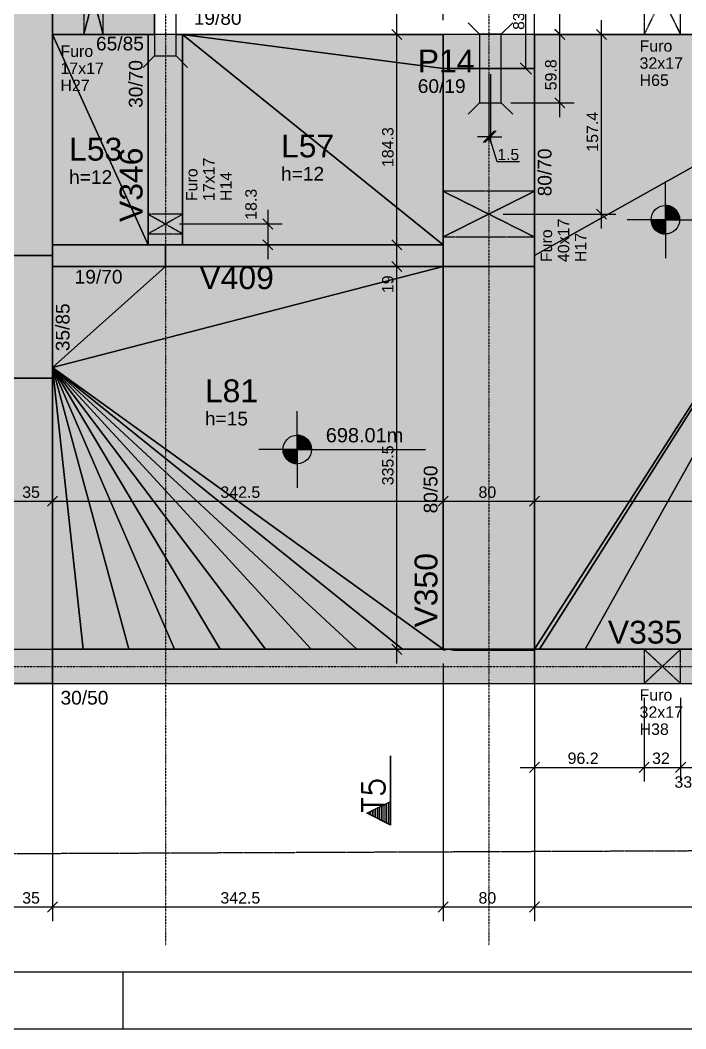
# Model space of a CAD drawing. Extents: x 37185 to 43130, y -8135 to -3930.
# Drawn here: x 38144 to 38728, y -8135 to -7251 of the extents above; entities that cross this region are included whole.
import ezdxf

# ---------------------------------------------------------------- set-up
doc = ezdxf.new("R2010")
doc.units = 0
doc.header["$MEASUREMENT"] = 0
doc.linetypes.add('ESTILO_TQS_0001', pattern=[1, 0.7, -0.3])
doc.linetypes.add('ESTILO_TQS_0004', pattern=[1.12, 0.5, -0.2, 0.01, -0.2, 0.01, -0.2])
doc.layers.get('0').update_dxf_attribs({"linetype": 'CONTINUOUS'})
doc.layers.get('Defpoints').update_dxf_attribs({"linetype": 'CONTINUOUS'})
for name, color, linetype in [('221', 11, 'CONTINUOUS'), ('37', 4, 'CONTINUOUS'), ('38', 190, 'CONTINUOUS'), ('41', 190, 'CONTINUOUS'), ('42', 3, 'CONTINUOUS'), ('43', 3, 'CONTINUOUS'), ('44', 3, 'CONTINUOUS'), ('45', 2, 'CONTINUOUS'), ('46', 2, 'CONTINUOUS'), ('47', 2, 'CONTINUOUS'), ('53', 242, 'CONTINUOUS'), ('54', 242, 'CONTINUOUS'), ('55', 12, 'CONTINUOUS'), ('60', 253, 'CONTINUOUS'), ('62', 153, 'CONTINUOUS'), ('63', 30, 'CONTINUOUS'), ('68', 4, 'CONTINUOUS'), ('70', 160, 'CONTINUOUS'), ('75', 9, 'CONTINUOUS'), ('79', 12, 'CONTINUOUS'), ('82', 252, 'CONTINUOUS'), ('95', 7, 'CONTINUOUS')]:
    doc.layers.add(name, color=color, linetype=linetype)
doc.styles.add('Arial_2mm 1-50', font='arial.ttf', dxfattribs={"height": 9.835329})
doc.styles.get("Standard").update_dxf_attribs({"font": 'ROMANS.SHX'})
doc.styles.add('TQS_ARIAL', font='arial.ttf')
doc.dimstyles.new('Diagonal 2mm 1-50', dxfattribs={"dimscale": 30.48, "dimtxt": 9.8353, "dimasz": 0.328084, "dimexe": 0.164042, "dimexo": 0.164042, "dimgap": 0.04101, "dimtad": 1, "dimdec": 1, "dimdsep": 46, "dimtxsty": 'Arial_2mm 1-50', "dimblk1": 'OBLIQUE', "dimblk2": 'OBLIQUE', "dimsah": 1, "dimcen": 0.09, "dimadec": 8, "dimazin": 0, "dimtfac": 1, "dimtdec": 8, "dimtmove": 1, "dimatfit": 0, "dimfxl": 1, "dimtvp": 1, "dimtfillclr": 256, "dimtolj": 1, "dimtzin": 0, "dimarcsym": 2})

# ---------------------------------------------------------------- blocks, each defined once
blk = doc.blocks.new('_Oblique')
at = {"color": 0, "linetype": 'ByBlock', "lineweight": -2}
blk.add_line((-0.5, -0.5), (0.5, 0.5), dxfattribs=at)
blk = doc.blocks.new('*D174')
at = {"layer": '55', "color": 0, "linetype": 'Continuous', "lineweight": -2}
for p, q in [((38555.01, -7298.74), (38555.01, -7358.47)), ((38556.51, -7298.74), (38556.51, -7358.47)), ((38555.01, -7353.47), (38545.01, -7353.47)), ((38556.51, -7353.47), (38555.01, -7353.47)), ((38562.34, -7375.41), (38555.76, -7353.47)), ((38556.51, -7353.47), (38566.51, -7353.47)), ((38581.9, -7375.41), (38562.34, -7375.41))]:
    blk.add_line(p, q, dxfattribs=at)
at = {"layer": 'Defpoints', "color": 0, "linetype": 'Continuous'}
for p in [(38555.01, -7293.74), (38556.51, -7293.74), (38555.01, -7353.47)]:
    blk.add_point(p, dxfattribs=at)
at = {"layer": '55', "color": 0, "linetype": 'Continuous', "lineweight": -2, "xscale": 10, "yscale": 10, "zscale": 10}
blk.add_blockref('_Oblique', (38555.01, -7353.47), dxfattribs=at)
at = {"layer": '55', "color": 0, "linetype": 'Continuous', "lineweight": -2, "xscale": 10, "yscale": 10, "zscale": 10, "rotation": 180}
blk.add_blockref('_Oblique', (38556.51, -7353.47), dxfattribs=at)
at = {"layer": '55', "color": 0, "linetype": 'Continuous', "insert": (38572.12, -7369.14), "char_height": 9.835, "attachment_point": 5, "style": 'Arial_2mm 1-50'}
blk.add_mtext('\\A1;1.5', dxfattribs=at)
blk = doc.blocks.new('*D175')
at = {"layer": '55', "color": 0, "linetype": 'Continuous', "lineweight": -2}
for p, q in [((38532.72, -7210.74), (38592.59, -7210.74)), ((38587.59, -7293.74), (38587.59, -7210.74)), ((38561.51, -7293.74), (38592.59, -7293.74))]:
    blk.add_line(p, q, dxfattribs=at)
at = {"layer": 'Defpoints', "color": 0, "linetype": 'Continuous'}
for p in [(38527.72, -7210.74), (38587.59, -7210.74), (38556.51, -7293.74)]:
    blk.add_point(p, dxfattribs=at)
at = {"layer": '55', "color": 0, "linetype": 'Continuous', "lineweight": -2, "xscale": 10, "yscale": 10, "zscale": 10}
for p, rotation in [((38587.59, -7210.74), 90), ((38587.59, -7293.74), 270)]:
    blk.add_blockref('_Oblique', p, dxfattribs=dict(at, rotation=rotation))
at = {"layer": '55', "color": 0, "linetype": 'Continuous', "insert": (38581.31, -7252.24), "char_height": 9.835, "attachment_point": 5, "rotation": 90, "style": 'Arial_2mm 1-50'}
blk.add_mtext('\\A1;83', dxfattribs=at)
blk = doc.blocks.new('_CORTEA')
for p, q in [((-1.215955, 0), (-1.008539, 0.414832)), ((-1.213134, 0.001738), (-1.008539, 0.41093)), ((-1.022543, 0.382922), (-0.994535, 0.382922)), ((-1.008539, 0.414832), (-0.801992, 0.001738)), ((-1.008539, 0.410929), (-0.803943, 0.001739)), ((-1.11827, 0.191461), (-0.898806, 0.191461)), ((-1.102411, 0.223182), (-0.91476, 0.223369)), ((-1.086361, 0.255281), (-0.930716, 0.255281)), ((-1.070407, 0.287191), (-0.946671, 0.287191)), ((-1.054453, 0.319101), (-0.962626, 0.319101)), ((-1.038497, 0.351012), (-0.978581, 0.351012)), ((0, 0), (-1.215955, 0)), ((-1.213134, 0.001739), (0, 0.001739)), ((-1.198048, 0.03191), (-0.819029, 0.03191)), ((-1.182092, 0.06382), (-0.834984, 0.06382)), ((-1.166137, 0.09573), (-0.85094, 0.09573)), ((-1.150182, 0.12764), (-0.866895, 0.12764)), ((-1.134225, 0.159551), (-0.882851, 0.159551))]:
    blk.add_line(p, q)
at = {"layer": '79'}
blk.add_lwpolyline([(-1.213134, 0.001739), (-1.008539, 0.410929), (-0.803943, 0.001739), (-1.213134, 0.001739)], dxfattribs=at)
blk = doc.blocks.new('CTR_PARC')
at = {"layer": '221', "color": 12, "xscale": 50, "yscale": 50, "rotation": 90}
blk.add_blockref('_CORTEA', (48680.95, -7085.03), dxfattribs=at)
at = {"layer": '221', "color": 12}
blk.add_text('T5', height=20, rotation=90, dxfattribs=at).set_placement((48675.95, -7135.03))

msp = doc.modelspace()

# ---------------------------------------------------------------- linework, layer by layer
at = {"layer": '37', "linetype": 'Continuous'}
for points in [[(38262.01264, -6963.73896), (38262.01264, -7263.94401)], [(38172.51264, -7263.94401), (38256.51264, -7263.94401)], [(38172.51264, -7448.23761), (38172.51264, -7263.94401)], [(38256.51264, -7263.94401), (38256.51264, -7448.23761)], [(38262.01264, -7263.94401), (38256.51264, -7263.94401)], [(38281.01264, -7263.94401), (38515.01264, -7263.94401)], [(38286.51264, -7448.23761), (38286.51264, -7263.94401)], [(38515.01264, -7263.94401), (38515.01264, -7293.73896)], [(38595.01264, -7263.94401), (38942.51264, -7263.94401)], [(38595.01264, -7293.73896), (38595.01264, -7263.94401)], [(38515.01264, -7293.73896), (38515.01264, -7448.23761)], [(38595.01264, -7457.73761), (38595.01264, -7293.73896)], [(38256.51264, -7448.23761), (38172.51264, -7448.23761)], [(38515.01264, -7448.23761), (38286.51264, -7448.23761)], [(38595.01264, -7832.73681), (38595.01264, -7457.73761)], [(38172.51264, -7555.73831), (38172.51264, -7467.23761)], [(38172.51264, -7467.23761), (38271.51264, -7467.23761)], [(38271.51264, -7467.23761), (38595.01264, -7467.23761)], [(38515.01264, -7467.23761), (38515.01264, -7803.61461)], [(38172.51264, -7832.73681), (38172.51264, -7555.73831)], [(37574.06084, -7565.23831), (38172.51264, -7565.23831)], [(38137.51264, -7802.73681), (38159.42559, -7802.73681)], [(38199.42559, -7802.73681), (38172.51264, -7802.73681)], [(38239.42559, -7802.73681), (38199.42559, -7802.73681)], [(38279.42559, -7802.73681), (38239.42559, -7802.73681)], [(38319.42559, -7802.73681), (38279.42559, -7802.73681)], [(38359.42559, -7802.73681), (38319.42559, -7802.73681)], [(38399.42559, -7802.73681), (38359.42559, -7802.73681)], [(38439.42559, -7802.73681), (38399.42559, -7802.73681)], [(38479.42559, -7802.73681), (38439.42559, -7802.73681)], [(38519.42559, -7802.73681), (38479.42559, -7802.73681)], [(38595.01264, -7802.73681), (38519.42559, -7802.73681)], [(38559.42559, -7802.73681), (38519.42559, -7802.73681)], [(38599.42559, -7802.73681), (38595.01264, -7802.73681)], [(38639.42559, -7802.73681), (38599.42559, -7802.73681)], [(38919.42559, -7802.73681), (38639.42559, -7802.73681)], [(38119.42559, -7832.73681), (38159.42559, -7832.73681)], [(38159.42559, -7832.73681), (38199.42559, -7832.73681)], [(38199.42559, -7832.73681), (38239.42559, -7832.73681)], [(38239.42559, -7832.73681), (38279.42559, -7832.73681)], [(38279.42559, -7832.73681), (38319.42559, -7832.73681)], [(38319.42559, -7832.73681), (38359.42559, -7832.73681)], [(38359.42559, -7832.73681), (38399.42559, -7832.73681)], [(38399.42559, -7832.73681), (38439.42559, -7832.73681)], [(38439.42559, -7832.73681), (38479.42559, -7832.73681)], [(38479.42559, -7832.73681), (38519.42559, -7832.73681)], [(38519.42559, -7832.73681), (38559.42559, -7832.73681)], [(38559.42559, -7832.73681), (38599.42559, -7832.73681)], [(38599.42559, -7832.73681), (38639.42559, -7832.73681)], [(38639.42559, -7832.73681), (38919.42559, -7832.73681)]]:
    msp.add_lwpolyline(points, dxfattribs=at)
at = {"layer": '38', "linetype": 'Continuous'}
for points in [[(38262.01264, -7282.73896), (38281.01264, -7282.73896), (38281.01264, -7202.73896), (38262.01264, -7202.73896), (38262.01264, -7282.73896)], [(38566.01264, -7323.73896), (38566.01264, -7263.73896), (38547.01264, -7263.73896), (38547.01264, -7323.73896), (38566.01264, -7323.73896)]]:
    msp.add_lwpolyline(points, dxfattribs=at)
at = {"layer": '41', "linetype": 'Continuous'}
for p, q in [((38547.01264, -7263.73896), (38537.01264, -7253.73896)), ((38566.01264, -7263.73896), (38576.01264, -7253.73896)), ((38262.01264, -7282.73896), (38252.01264, -7292.73896)), ((38281.01264, -7282.73896), (38291.01264, -7292.73896)), ((38547.01264, -7323.73896), (38537.01264, -7333.73896)), ((38566.01264, -7323.73896), (38576.01264, -7333.73896))]:
    msp.add_line(p, q, dxfattribs=at)
at = {"layer": '53', "linetype": 'ESTILO_TQS_0001'}
for points in [[(38208.48514, -7231.44401), (38199.98514, -7263.94401), (38216.98514, -7263.94401), (38208.48514, -7231.44401), (38216.98514, -7263.94401), (38216.98514, -7198.94401), (38208.48514, -7231.44401), (38216.98514, -7198.94401), (38199.98514, -7198.94401), (38208.48514, -7231.44401), (38199.98514, -7198.94401), (38199.98514, -7263.94401), (38208.48514, -7231.44401)], [(38707.23339, -7231.44401), (38691.23339, -7263.94401), (38723.23339, -7263.94401), (38707.23339, -7231.44401), (38723.23339, -7263.94401), (38723.23339, -7198.94401), (38707.23339, -7231.44401), (38723.23339, -7198.94401), (38691.23339, -7198.94401), (38707.23339, -7231.44401), (38691.23339, -7198.94401), (38691.23339, -7263.94401), (38707.23339, -7231.44401)], [(38555.01264, -7421.31546), (38595.01264, -7441.31546), (38595.01264, -7401.31546), (38555.01264, -7421.31546), (38595.01264, -7401.31546), (38515.01264, -7401.31546), (38555.01264, -7421.31546), (38515.01264, -7401.31546), (38515.01264, -7441.31546), (38555.01264, -7421.31546), (38515.01264, -7441.31546), (38595.01264, -7441.31546), (38555.01264, -7421.31546)], [(38271.51264, -7429.97621), (38286.51264, -7438.47621), (38286.51264, -7421.47621), (38271.51264, -7429.97621), (38286.51264, -7421.47621), (38256.51264, -7421.47621), (38271.51264, -7429.97621), (38256.51264, -7421.47621), (38256.51264, -7438.47621), (38271.51264, -7429.97621), (38256.51264, -7438.47621), (38286.51264, -7438.47621), (38271.51264, -7429.97621)], [(38707.22884, -7817.73681), (38691.22884, -7832.73681), (38723.22884, -7832.73681), (38707.22884, -7817.73681), (38723.22884, -7832.73681), (38723.22884, -7802.73681), (38707.22884, -7817.73681), (38723.22884, -7802.73681), (38691.22884, -7802.73681), (38707.22884, -7817.73681), (38691.22884, -7802.73681), (38691.22884, -7832.73681), (38707.22884, -7817.73681)]]:
    msp.add_lwpolyline(points, dxfattribs=at)
at = {"layer": '55', "linetype": 'Continuous'}
for p, q in [((38709.86399, -7426.24271), (38709.86399, -7392.68411)), ((38709.86399, -7413.74271), (38709.86399, -7438.74271)), ((38709.86399, -7414.35006), (38713.69669, -7414.35006)), ((38709.86399, -7415.14291), (38715.59824, -7415.14291)), ((38709.86399, -7415.93576), (38716.92914, -7415.93576)), ((38709.86399, -7416.72861), (38717.97149, -7416.72861)), ((38709.86399, -7417.52141), (38718.81279, -7417.52141)), ((38709.86399, -7418.31426), (38719.51899, -7418.31426)), ((38709.86399, -7419.10711), (38720.12719, -7419.10711)), ((38709.86399, -7419.89996), (38720.63524, -7419.89996)), ((38709.86399, -7420.69281), (38721.06439, -7420.69281)), ((38709.86399, -7421.48566), (38721.42344, -7421.48566)), ((38709.86399, -7422.27851), (38721.71874, -7422.27851)), ((38709.86399, -7423.07131), (38721.95499, -7423.07131)), ((38709.86399, -7423.86416), (38722.13559, -7423.86416)), ((38709.86399, -7424.65701), (38722.26299, -7424.65701)), ((38709.86399, -7425.44986), (38722.33819, -7425.44986)), ((38709.86399, -7426.24271), (38676.30544, -7426.24271)), ((38709.86394, -7427.03551), (38697.36394, -7427.03551)), ((38697.36399, -7426.24271), (38722.36399, -7426.24271)), ((38709.86394, -7427.82836), (38697.46494, -7427.82836)), ((38709.86394, -7428.62121), (38697.59229, -7428.62121)), ((38709.86394, -7429.41406), (38697.77294, -7429.41406)), ((38709.86394, -7430.20686), (38698.00919, -7430.20686)), ((38709.86394, -7430.99976), (38698.30449, -7430.99976)), ((38709.86394, -7431.79256), (38698.66359, -7431.79256)), ((38709.86394, -7432.58541), (38699.09274, -7432.58541)), ((38709.86394, -7433.37826), (38699.60074, -7433.37826)), ((38709.86394, -7434.17111), (38700.20014, -7434.17111)), ((38709.86399, -7426.24271), (38822.36399, -7426.24271)), ((38709.86399, -7426.24271), (38709.86399, -7459.80126)), ((38709.86394, -7434.96391), (38700.90909, -7434.96391)), ((38709.86394, -7435.75681), (38701.75644, -7435.75681)), ((38709.86394, -7436.54961), (38702.79169, -7436.54961)), ((38709.86394, -7437.34246), (38704.11549, -7437.34246)), ((38709.86394, -7438.13531), (38706.01489, -7438.13531)), ((38387.15169, -7627.58876), (38387.15169, -7594.03016)), ((38387.15169, -7615.08876), (38387.15169, -7640.08876)), ((38387.15169, -7615.69611), (38390.98434, -7615.69611)), ((38387.15169, -7616.48896), (38392.88589, -7616.48896)), ((38387.15169, -7617.28176), (38394.21679, -7617.28176)), ((38387.15169, -7618.07466), (38395.25919, -7618.07466)), ((38387.15169, -7618.86741), (38396.10049, -7618.86741)), ((38387.15169, -7619.66026), (38396.80669, -7619.66026)), ((38387.15169, -7627.58876), (38353.59309, -7627.58876)), ((38387.15164, -7628.38156), (38374.65164, -7628.38156)), ((38374.65169, -7627.58876), (38399.65169, -7627.58876)), ((38387.15169, -7620.45316), (38397.41489, -7620.45316)), ((38387.15169, -7621.24601), (38397.92289, -7621.24601)), ((38387.15169, -7622.03886), (38398.35204, -7622.03886)), ((38387.15169, -7622.83171), (38398.71109, -7622.83171)), ((38387.15169, -7623.62456), (38399.00639, -7623.62456)), ((38387.15169, -7624.41736), (38399.24269, -7624.41736)), ((38387.15169, -7625.21021), (38399.42324, -7625.21021)), ((38387.15169, -7626.00306), (38399.55069, -7626.00306)), ((38387.15169, -7626.79591), (38399.62584, -7626.79591)), ((38387.15169, -7627.58876), (38499.65169, -7627.58876)), ((38387.15169, -7627.58876), (38387.15169, -7661.14731)), ((38387.15164, -7629.17441), (38374.75259, -7629.17441)), ((38387.15164, -7629.96726), (38374.87999, -7629.96726)), ((38387.15164, -7630.76011), (38375.06059, -7630.76011)), ((38387.15164, -7631.55291), (38375.29689, -7631.55291)), ((38387.15164, -7632.34581), (38375.59219, -7632.34581)), ((38387.15164, -7633.13861), (38375.95124, -7633.13861)), ((38387.15164, -7633.93146), (38376.38039, -7633.93146)), ((38387.15164, -7634.72426), (38376.88839, -7634.72426)), ((38387.15164, -7635.51711), (38377.48779, -7635.51711)), ((38387.15164, -7636.30996), (38378.19674, -7636.30996)), ((38387.15164, -7637.10286), (38379.04409, -7637.10286)), ((38387.15164, -7637.89566), (38380.07934, -7637.89566)), ((38387.15164, -7638.68851), (38381.40314, -7638.68851)), ((38387.15164, -7639.48136), (38383.30254, -7639.48136))]:
    msp.add_line(p, q, dxfattribs=at)
for centre in [(38709.86399, -7426.24271), (38387.15169, -7627.58876)]:
    msp.add_circle(centre, 12.5, dxfattribs=at)
at = {"layer": '60', "linetype": 'Continuous'}
for points in [[(38172.51264, -7263.94401), (38262.01264, -7263.94401), (38262.01264, -7198.72226), (38172.51264, -7198.94401), (38172.51264, -7263.94401)], [(38172.51264, -7457.73761), (38172.51264, -7231.44401), (38137.51264, -7231.44401), (38137.51264, -7457.73761), (38172.51264, -7457.73761)], [(38172.51264, -7565.23831), (38172.51264, -7457.73761), (38137.51264, -7457.73761), (38137.51264, -7565.23831), (38172.51264, -7565.23831)]]:
    msp.add_lwpolyline(points, dxfattribs=at)
for points in [[(38172.51264, -7263.94401), (38262.01264, -7263.94401), (38262.01264, -7198.72226)], [(38172.51264, -7263.94401), (38262.01264, -7198.72226), (38172.51264, -7198.94401)], [(38172.51264, -7263.94401), (38172.51264, -7198.94401), (38172.51264, -7263.94401)], [(38172.51264, -7457.73761), (38172.51264, -7231.44401), (38137.51264, -7231.44401)], [(38172.51264, -7457.73761), (38137.51264, -7231.44401), (38137.51264, -7457.73761)], [(38172.51264, -7565.23831), (38172.51264, -7457.73761), (38137.51264, -7457.73761)], [(38172.51264, -7565.23831), (38137.51264, -7457.73761), (38137.51264, -7565.23831)], [(38172.51264, -7457.73761), (38137.51264, -7457.73761), (38172.51264, -7457.73761)], [(38172.51264, -7565.23831), (38137.51264, -7565.23831), (38172.51264, -7565.23831)]]:
    msp.add_solid(points, dxfattribs=at)
at = {"layer": '62', "linetype": 'Continuous'}
for points in [[(38256.51264, -7448.23761), (38256.51264, -7263.94401), (38172.51264, -7263.94401), (38256.51264, -7448.23761)], [(38256.51264, -7448.23761), (38172.51264, -7263.94401), (38172.51264, -7448.23761), (38256.51264, -7448.23761)], [(38286.51264, -7448.23761), (38286.51264, -7263.94401), (38256.51264, -7263.94401), (38256.51264, -7448.23761), (38286.51264, -7448.23761)], [(38286.51264, -7263.94401), (38286.51264, -7448.23761), (38515.01264, -7448.23761), (38286.51264, -7263.94401)], [(38286.51264, -7263.94401), (38515.01264, -7448.23761), (38515.01264, -7293.73896), (38286.51264, -7263.94401)], [(38286.51264, -7263.94401), (38515.01264, -7293.73896), (38515.01264, -7263.94401), (38286.51264, -7263.94401)], [(38286.51264, -7263.94401), (38515.01264, -7263.94401), (38286.51264, -7263.94401)], [(38595.01264, -7293.73896), (38595.01264, -7263.94401), (38515.01264, -7263.94401), (38515.01264, -7293.73896), (38595.01264, -7293.73896)], [(38941.01264, -7263.94401), (38595.01264, -7263.94401), (38595.01264, -7457.73761), (38941.01264, -7263.94401)], [(38941.01264, -7263.94401), (38595.01264, -7457.73761), (38595.01264, -7802.73681), (38941.01264, -7263.94401)], [(38941.01264, -7263.94401), (38595.01264, -7802.73681), (38599.42559, -7802.73681), (38941.01264, -7263.94401)], [(38595.01264, -7457.73761), (38595.01264, -7263.94401), (38595.01264, -7293.73896), (38595.01264, -7457.73761)], [(38941.01264, -7263.94401), (38599.42559, -7802.73681), (38639.42559, -7802.73681), (38941.01264, -7263.94401)], [(38941.01264, -7263.94401), (38639.42559, -7802.73681), (38919.42559, -7802.73681), (38941.01264, -7263.94401)], [(38595.01264, -7467.23761), (38595.01264, -7293.73896), (38515.01264, -7293.73896), (38515.01264, -7467.23761), (38595.01264, -7467.23761)], [(38172.51264, -7467.23761), (38271.51264, -7467.23761), (38271.51264, -7448.23761), (38172.51264, -7448.23761), (38172.51264, -7467.23761)], [(38256.51264, -7448.23761), (38172.51264, -7448.23761), (38256.51264, -7448.23761)], [(38271.51264, -7467.23761), (38515.01264, -7467.23761), (38515.01264, -7448.23761), (38271.51264, -7448.23761), (38271.51264, -7467.23761)], [(38172.51264, -7802.73681), (38172.51264, -7565.23831), (38137.51264, -7565.23831), (38137.51264, -7802.73681), (38158.91299, -7802.73681), (38159.42559, -7802.63486), (38159.93814, -7802.73681), (38172.51264, -7802.73681)], [(38172.51264, -7802.73681), (38172.51264, -7832.73681), (37574.06084, -7832.73681), (37574.06084, -7802.73681), (38172.51264, -7802.73681)], [(38595.01264, -7802.73681), (38595.01264, -7832.73681), (39165.51264, -7832.73681), (39165.51264, -7802.73681), (38595.01264, -7802.73681)]]:
    msp.add_lwpolyline(points, dxfattribs=at)
for points in [[(38256.51264, -7448.23761), (38256.51264, -7263.94401), (38172.51264, -7263.94401)], [(38256.51264, -7448.23761), (38172.51264, -7263.94401), (38256.51264, -7448.23761)], [(38256.51264, -7448.23761), (38172.51264, -7263.94401), (38172.51264, -7448.23761)], [(38286.51264, -7448.23761), (38286.51264, -7263.94401), (38256.51264, -7263.94401)], [(38286.51264, -7448.23761), (38256.51264, -7263.94401), (38256.51264, -7448.23761)], [(38286.51264, -7263.94401), (38286.51264, -7448.23761), (38515.01264, -7448.23761)], [(38286.51264, -7263.94401), (38515.01264, -7448.23761), (38286.51264, -7263.94401)], [(38286.51264, -7263.94401), (38515.01264, -7448.23761), (38515.01264, -7293.73896)], [(38286.51264, -7263.94401), (38515.01264, -7293.73896), (38286.51264, -7263.94401)], [(38286.51264, -7263.94401), (38515.01264, -7293.73896), (38515.01264, -7263.94401)], [(38286.51264, -7263.94401), (38515.01264, -7263.94401), (38286.51264, -7263.94401)], [(38595.01264, -7293.73896), (38595.01264, -7263.94401), (38515.01264, -7263.94401)], [(38595.01264, -7293.73896), (38515.01264, -7263.94401), (38515.01264, -7293.73896)], [(38941.01264, -7263.94401), (38595.01264, -7263.94401), (38595.01264, -7457.73761)], [(38941.01264, -7263.94401), (38595.01264, -7457.73761), (38941.01264, -7263.94401)], [(38941.01264, -7263.94401), (38595.01264, -7457.73761), (38595.01264, -7802.73681)], [(38941.01264, -7263.94401), (38595.01264, -7802.73681), (38941.01264, -7263.94401)], [(38941.01264, -7263.94401), (38595.01264, -7802.73681), (38599.42559, -7802.73681)], [(38595.01264, -7457.73761), (38595.01264, -7263.94401), (38595.01264, -7293.73896)], [(38941.01264, -7263.94401), (38599.42559, -7802.73681), (38941.01264, -7263.94401)], [(38941.01264, -7263.94401), (38599.42559, -7802.73681), (38639.42559, -7802.73681)], [(38941.01264, -7263.94401), (38639.42559, -7802.73681), (38941.01264, -7263.94401)], [(38941.01264, -7263.94401), (38639.42559, -7802.73681), (38919.42559, -7802.73681)], [(38595.01264, -7467.23761), (38595.01264, -7293.73896), (38515.01264, -7293.73896)], [(38595.01264, -7467.23761), (38515.01264, -7293.73896), (38515.01264, -7467.23761)], [(38595.01264, -7293.73896), (38515.01264, -7293.73896), (38595.01264, -7293.73896)], [(38595.01264, -7457.73761), (38595.01264, -7293.73896), (38595.01264, -7457.73761)], [(38172.51264, -7467.23761), (38271.51264, -7467.23761), (38271.51264, -7448.23761)], [(38172.51264, -7467.23761), (38271.51264, -7448.23761), (38172.51264, -7448.23761)], [(38172.51264, -7467.23761), (38172.51264, -7448.23761), (38172.51264, -7467.23761)], [(38256.51264, -7448.23761), (38172.51264, -7448.23761), (38256.51264, -7448.23761)], [(38286.51264, -7448.23761), (38256.51264, -7448.23761), (38286.51264, -7448.23761)], [(38271.51264, -7467.23761), (38515.01264, -7467.23761), (38515.01264, -7448.23761)], [(38271.51264, -7467.23761), (38515.01264, -7448.23761), (38271.51264, -7448.23761)], [(38271.51264, -7467.23761), (38271.51264, -7448.23761), (38271.51264, -7467.23761)], [(38595.01264, -7467.23761), (38515.01264, -7467.23761), (38595.01264, -7467.23761)], [(38172.51264, -7565.23831), (38137.51264, -7565.23831), (38158.91299, -7802.73681)], [(38158.91299, -7802.73681), (38137.51264, -7565.23831), (38137.51264, -7802.73681)], [(38172.51264, -7565.23831), (38158.91299, -7802.73681), (38159.42559, -7802.63486)], [(38172.51264, -7565.23831), (38159.42559, -7802.63486), (38159.93814, -7802.73681)], [(38172.51264, -7565.23831), (38159.93814, -7802.73681), (38172.51264, -7802.73681)], [(38172.51264, -7802.73681), (38172.51264, -7832.73681), (37574.06084, -7832.73681)], [(38172.51264, -7802.73681), (37574.06084, -7832.73681), (37574.06084, -7802.73681)], [(38172.51264, -7802.73681), (37574.06084, -7802.73681), (38172.51264, -7802.73681)], [(38595.01264, -7802.73681), (38595.01264, -7832.73681), (39165.51264, -7832.73681)], [(38595.01264, -7802.73681), (39165.51264, -7832.73681), (39165.51264, -7802.73681)], [(38595.01264, -7802.73681), (39165.51264, -7802.73681), (38595.01264, -7802.73681)]]:
    msp.add_solid(points, dxfattribs=at)
at = {"layer": '63', "linetype": 'Continuous'}
for points in [[(38172.51264, -7555.73831), (38515.01264, -7802.73681), (38515.01264, -7467.23761), (38172.51264, -7555.73831)], [(38172.51264, -7555.73831), (38515.01264, -7467.23761), (38271.51264, -7467.23761), (38172.51264, -7555.73831)], [(38172.51264, -7555.73831), (38271.51264, -7467.23761), (38172.51264, -7467.23761), (38172.51264, -7555.73831)], [(38172.51264, -7555.73831), (38172.51264, -7467.23761), (38172.51264, -7555.73831)], [(38595.01264, -7802.73681), (38595.01264, -7467.23761), (38515.01264, -7467.23761), (38515.01264, -7803.51266), (38519.42559, -7802.63486), (38524.35104, -7803.61461), (38595.01264, -7803.61461)], [(38172.51264, -7555.73831), (38172.51264, -7802.73681), (38199.42559, -7802.73681), (38172.51264, -7555.73831)], [(38172.51264, -7555.73831), (38199.42559, -7802.73681), (38239.42559, -7802.73681), (38172.51264, -7555.73831)], [(38172.51264, -7555.73831), (38239.42559, -7802.73681), (38279.42559, -7802.73681), (38172.51264, -7555.73831)], [(38172.51264, -7555.73831), (38279.42559, -7802.73681), (38319.42559, -7802.73681), (38172.51264, -7555.73831)], [(38172.51264, -7555.73831), (38319.42559, -7802.73681), (38359.42559, -7802.73681), (38172.51264, -7555.73831)], [(38172.51264, -7555.73831), (38359.42559, -7802.73681), (38399.42559, -7802.73681), (38172.51264, -7555.73831)], [(38172.51264, -7555.73831), (38399.42559, -7802.73681), (38439.42559, -7802.73681), (38172.51264, -7555.73831)], [(38172.51264, -7555.73831), (38439.42559, -7802.73681), (38479.42559, -7802.73681), (38172.51264, -7555.73831)], [(38172.51264, -7555.73831), (38479.42559, -7802.73681), (38515.01264, -7802.73681), (38172.51264, -7555.73831)], [(38172.51264, -7802.73681), (38172.51264, -7832.73681), (38595.01264, -7832.73681), (38595.01264, -7802.73681), (38172.51264, -7802.73681)]]:
    msp.add_lwpolyline(points, dxfattribs=at)
for points in [[(38172.51264, -7555.73831), (38515.01264, -7802.73681), (38515.01264, -7467.23761)], [(38172.51264, -7555.73831), (38515.01264, -7467.23761), (38172.51264, -7555.73831)], [(38172.51264, -7555.73831), (38515.01264, -7467.23761), (38271.51264, -7467.23761)], [(38172.51264, -7555.73831), (38271.51264, -7467.23761), (38172.51264, -7555.73831)], [(38172.51264, -7555.73831), (38271.51264, -7467.23761), (38172.51264, -7467.23761)], [(38172.51264, -7555.73831), (38172.51264, -7467.23761), (38172.51264, -7555.73831)], [(38595.01264, -7467.23761), (38515.01264, -7467.23761), (38515.01264, -7803.51266)], [(38595.01264, -7467.23761), (38515.01264, -7803.51266), (38519.42559, -7802.63486)], [(38595.01264, -7467.23761), (38519.42559, -7802.63486), (38524.35104, -7803.61461)], [(38595.01264, -7467.23761), (38524.35104, -7803.61461), (38595.01264, -7802.73681)], [(38172.51264, -7555.73831), (38172.51264, -7802.73681), (38199.42559, -7802.73681)], [(38172.51264, -7555.73831), (38199.42559, -7802.73681), (38172.51264, -7555.73831)], [(38172.51264, -7555.73831), (38199.42559, -7802.73681), (38239.42559, -7802.73681)], [(38172.51264, -7555.73831), (38239.42559, -7802.73681), (38172.51264, -7555.73831)], [(38172.51264, -7555.73831), (38239.42559, -7802.73681), (38279.42559, -7802.73681)], [(38172.51264, -7555.73831), (38279.42559, -7802.73681), (38172.51264, -7555.73831)], [(38172.51264, -7555.73831), (38279.42559, -7802.73681), (38319.42559, -7802.73681)], [(38172.51264, -7555.73831), (38319.42559, -7802.73681), (38172.51264, -7555.73831)], [(38172.51264, -7555.73831), (38319.42559, -7802.73681), (38359.42559, -7802.73681)], [(38172.51264, -7555.73831), (38359.42559, -7802.73681), (38172.51264, -7555.73831)], [(38172.51264, -7555.73831), (38359.42559, -7802.73681), (38399.42559, -7802.73681)], [(38172.51264, -7555.73831), (38399.42559, -7802.73681), (38172.51264, -7555.73831)], [(38172.51264, -7555.73831), (38399.42559, -7802.73681), (38439.42559, -7802.73681)], [(38172.51264, -7555.73831), (38439.42559, -7802.73681), (38172.51264, -7555.73831)], [(38172.51264, -7555.73831), (38439.42559, -7802.73681), (38479.42559, -7802.73681)], [(38172.51264, -7555.73831), (38479.42559, -7802.73681), (38172.51264, -7555.73831)], [(38172.51264, -7555.73831), (38479.42559, -7802.73681), (38515.01264, -7802.73681)], [(38172.51264, -7555.73831), (38515.01264, -7802.73681), (38172.51264, -7555.73831)], [(38172.51264, -7802.73681), (38172.51264, -7832.73681), (38595.01264, -7832.73681)], [(38172.51264, -7802.73681), (38595.01264, -7832.73681), (38595.01264, -7802.73681)], [(38172.51264, -7802.73681), (38595.01264, -7802.73681), (38172.51264, -7802.73681)]]:
    msp.add_solid(points, dxfattribs=at)
at = {"layer": '68', "color": 12, "linetype": 'ESTILO_TQS_0001'}
msp.add_lwpolyline([(37530.05069, -4249.00666), (40530.67009, -4723.98931), (40512.14434, -7971.93931), (37508.76839, -7984.70311), (37530.05069, -4249.00666)], dxfattribs=at)
at = {"layer": '70', "linetype": 'ESTILO_TQS_0004'}
for p, q in [((38271.51264, -4162.63791), (38271.51264, -8062.34486)), ((38555.01264, -4162.63791), (38555.01264, -8062.34486)), ((37414.54729, -7817.73361), (40631.05859, -7817.73361))]:
    msp.add_line(p, q, dxfattribs=at)
at = {"layer": '75', "linetype": 'Continuous'}
for p, q in [((38515.01264, -7251.44401), (38515.01264, -7144.17271)), ((38595.01264, -7266.34146), (38595.01264, -7144.17271)), ((38474.51139, -7276.44401), (38474.51139, -7186.44401)), ((38617.41159, -7276.23896), (38617.41159, -7186.44401)), ((38474.51139, -7460.73761), (38474.51139, -7251.44401)), ((38617.41159, -7336.23896), (38617.41159, -7251.44401)), ((38653.87329, -7433.81546), (38653.87329, -7251.44401)), ((38478.93084, -7268.36346), (38470.09199, -7259.52461)), ((38478.93084, -7268.36346), (38470.09199, -7259.52461)), ((38474.51139, -7263.94401), (38474.51139, -7263.94401)), ((38474.51139, -7263.94401), (38474.51139, -7263.94401)), ((38515.01264, -7263.94401), (38515.01264, -7263.94401)), ((38546.91264, -7263.73896), (38546.91264, -7263.73896)), ((38547.01264, -7263.73896), (38547.01264, -7263.73896)), ((38556.41264, -7263.73896), (38556.41264, -7263.73896)), ((38566.01264, -7263.73896), (38566.01264, -7263.73896)), ((38566.01264, -7263.73896), (38566.01264, -7263.73896)), ((38568.91264, -7263.73896), (38629.91159, -7263.73896)), ((38600.86319, -7263.94401), (38600.86319, -7263.94401)), ((38621.83099, -7268.15836), (38612.99214, -7259.31951)), ((38621.83099, -7268.36346), (38612.99214, -7259.52461)), ((38613.36319, -7263.94401), (38629.91159, -7263.94401)), ((38633.17734, -7263.94401), (38633.17734, -7263.94401)), ((38645.67734, -7263.94401), (38666.37329, -7263.94401)), ((38658.29269, -7268.36346), (38649.45389, -7259.52461)), ((38595.01264, -7278.84146), (38595.01264, -7278.84146)), ((38621.83099, -7328.15836), (38612.99214, -7319.31951)), ((38561.81474, -7323.73896), (38561.81474, -7323.73896)), ((38574.31474, -7323.73896), (38629.91159, -7323.73896)), ((38658.29269, -7425.73486), (38649.45389, -7416.89606)), ((38357.00429, -7425.55681), (38365.84309, -7434.39561)), ((38361.42369, -7417.47621), (38361.42369, -7460.73761)), ((38555.01264, -7421.31546), (38555.01264, -7421.31546)), ((38567.51264, -7421.31546), (38666.37329, -7421.31546)), ((38271.51264, -7429.97621), (38271.51264, -7429.97621)), ((38284.01264, -7429.97621), (38373.92369, -7429.97621)), ((38474.51139, -7479.73761), (38474.51139, -7435.73761)), ((38357.00429, -7443.81821), (38365.84309, -7452.65701)), ((38357.31499, -7448.23761), (38357.31499, -7448.23761)), ((38369.81499, -7448.23761), (38373.92369, -7448.23761)), ((38478.93084, -7452.65701), (38470.09199, -7443.81821)), ((38478.93084, -7452.65701), (38470.09199, -7443.81821)), ((38474.51139, -7448.23761), (38474.51139, -7448.23761)), ((38474.51139, -7448.23761), (38474.51139, -7448.23761)), ((38474.51139, -7815.23681), (38474.51139, -7454.73761)), ((38478.93084, -7471.65701), (38470.09199, -7462.81821)), ((38478.93084, -7471.65701), (38470.09199, -7462.81821)), ((38474.51139, -7467.23761), (38474.51139, -7467.23761)), ((38474.51139, -7467.23761), (38474.51139, -7467.23761)), ((37561.56084, -7672.98001), (38150.01264, -7672.98001)), ((38125.01264, -7672.98001), (38185.01264, -7672.98001)), ((38160.01264, -7672.98001), (38527.51264, -7672.98001)), ((38168.09324, -7677.39941), (38176.93209, -7668.56056)), ((38168.09324, -7677.39941), (38176.93209, -7668.56056)), ((38172.51264, -7672.88796), (38172.51264, -7672.88796)), ((38172.51264, -7672.88796), (38172.51264, -7672.88796)), ((38502.51264, -7672.98001), (38607.51264, -7672.98001)), ((38510.59324, -7677.39941), (38519.43209, -7668.56056)), ((38510.59324, -7677.39941), (38519.43209, -7668.56056)), ((38515.01264, -7672.88796), (38515.01264, -7672.88796)), ((38515.01264, -7672.88796), (38515.01264, -7672.88796)), ((38582.51264, -7672.98001), (38955.01264, -7672.98001)), ((38590.59324, -7677.39941), (38599.43209, -7668.56056)), ((38590.59324, -7677.39941), (38599.43209, -7668.56056)), ((38595.01264, -7672.88796), (38595.01264, -7672.88796)), ((38595.01264, -7672.88796), (38595.01264, -7672.88796)), ((38172.51264, -7685.38796), (38172.51264, -7685.48001)), ((38172.51264, -7685.38796), (38172.51264, -7685.48001)), ((38515.01264, -7685.38796), (38515.01264, -7685.48001)), ((38515.01264, -7685.38796), (38515.01264, -7685.48001)), ((38595.01264, -7685.38796), (38595.01264, -7685.48001)), ((38595.01264, -7685.38796), (38595.01264, -7685.48001)), ((38595.01264, -7782.66291), (38595.01264, -7782.66291)), ((38595.01264, -7782.66291), (38595.01264, -7782.66291)), ((38595.01264, -7795.16291), (38595.01264, -8041.08276)), ((38595.01264, -7795.16291), (38595.01264, -8041.08276)), ((38172.51264, -7802.73681), (38172.51264, -7802.73681)), ((38172.51264, -7802.73681), (38172.51264, -7802.73681)), ((38478.93084, -7807.15626), (38470.09199, -7798.31741)), ((38474.51139, -7802.73681), (38474.51139, -7802.73681)), ((38515.01264, -7802.73681), (38515.01264, -7802.73681)), ((38515.01264, -7802.73681), (38515.01264, -7802.73681)), ((38172.51264, -7815.23681), (38172.51264, -8041.08276)), ((38172.51264, -7815.23681), (38172.51264, -8041.08276)), ((38515.01264, -7815.23681), (38515.01264, -8041.08276)), ((38515.01264, -7815.23681), (38515.01264, -8041.08276)), ((38595.01264, -7832.73681), (38595.01264, -7832.73681)), ((38691.22884, -7832.73681), (38691.22884, -7832.73681)), ((38691.22884, -7832.73681), (38691.22884, -7832.73681)), ((38723.22884, -7832.73681), (38723.22884, -7832.73681)), ((38723.22884, -7832.73681), (38723.22884, -7832.73681)), ((38595.01264, -7845.23681), (38595.01264, -7918.70956)), ((38691.22884, -7845.23681), (38691.22884, -7918.70956)), ((38691.22884, -7845.23681), (38691.22884, -7918.70956)), ((38723.22884, -7845.23681), (38723.22884, -7918.70956)), ((38723.22884, -7845.23681), (38723.22884, -7918.70956)), ((38590.59324, -7910.62896), (38599.43209, -7901.79011)), ((38686.80944, -7910.62896), (38695.64824, -7901.79011)), ((38686.80944, -7910.62896), (38695.64824, -7901.79011)), ((38718.80944, -7910.62896), (38727.64824, -7901.79011)), ((38718.80944, -7910.62896), (38727.64824, -7901.79011)), ((38582.51264, -7906.20956), (38703.72884, -7906.20956)), ((38678.72884, -7906.20956), (38735.72884, -7906.20956)), ((38710.72884, -7906.20956), (38769.15884, -7906.20956)), ((38168.09324, -8033.00216), (38176.93209, -8024.16331)), ((38168.09324, -8033.00216), (38176.93209, -8024.16331)), ((38510.59324, -8033.00216), (38519.43209, -8024.16331)), ((38510.59324, -8033.00216), (38519.43209, -8024.16331)), ((38590.59324, -8033.00216), (38599.43209, -8024.16331)), ((38590.59324, -8033.00216), (38599.43209, -8024.16331)), ((37561.56084, -8028.58276), (38150.01264, -8028.58276)), ((38125.01264, -8028.58276), (38185.01264, -8028.58276)), ((38160.01264, -8028.58276), (38527.51264, -8028.58276)), ((38502.51264, -8028.58276), (38607.51264, -8028.58276)), ((38582.51264, -8028.58276), (38955.01264, -8028.58276))]:
    msp.add_line(p, q, dxfattribs=at)
at = {"layer": '79', "linetype": 'Continuous'}
for points in [[(38709.86399, -7413.74271), (38709.86399, -7426.24271), (38722.36399, -7426.24271), (38722.35569, -7425.78721), (38722.30194, -7424.99886), (38722.19749, -7424.20926), (38722.03379, -7423.38846), (38721.83714, -7422.65191), (38721.55884, -7421.82906), (38721.22329, -7421.02581), (38720.84439, -7420.26936), (38720.37024, -7419.47001), (38719.79299, -7418.64896), (38719.09299, -7417.81206), (38718.50099, -7417.20656), (38717.70934, -7416.51131), (38717.16799, -7416.09866), (38716.58294, -7415.70206), (38715.87654, -7415.28371), (38715.17119, -7414.92531), (38714.08964, -7414.47861), (38713.10004, -7414.16886), (38712.30869, -7413.98411), (38711.34349, -7413.83056), (38710.56369, -7413.76231), (38709.86399, -7413.74271)], [(38709.86399, -7438.74271), (38709.86399, -7426.24271), (38697.36399, -7426.24271), (38697.37229, -7426.69816), (38697.42604, -7427.48651), (38697.53049, -7428.27616), (38697.69424, -7429.09691), (38697.89084, -7429.83346), (38698.16914, -7430.65636), (38698.50469, -7431.45956), (38698.88359, -7432.21606), (38699.35774, -7433.01536), (38699.93499, -7433.83641), (38700.63499, -7434.67336), (38701.22699, -7435.27886), (38702.01864, -7435.97411), (38702.55999, -7436.38671), (38703.14504, -7436.78336), (38703.85149, -7437.20171), (38704.55679, -7437.56011), (38705.63834, -7438.00681), (38706.62794, -7438.31656), (38707.41934, -7438.50131), (38708.38449, -7438.65481), (38709.16434, -7438.72311), (38709.86399, -7438.74271)], [(38387.15169, -7615.08876), (38387.15169, -7627.58876), (38399.65169, -7627.58876), (38399.64334, -7627.13326), (38399.58964, -7626.34491), (38399.48514, -7625.55531), (38399.32144, -7624.73451), (38399.12484, -7623.99796), (38398.84654, -7623.17511), (38398.51099, -7622.37186), (38398.13204, -7621.61536), (38397.65789, -7620.81606), (38397.08069, -7619.99501), (38396.38064, -7619.15811), (38395.78869, -7618.55256), (38394.99704, -7617.85736), (38394.45569, -7617.44471), (38393.87064, -7617.04806), (38393.16419, -7616.62976), (38392.45889, -7616.27136), (38391.37729, -7615.82466), (38390.38774, -7615.51491), (38389.59634, -7615.33011), (38388.63114, -7615.17661), (38387.85134, -7615.10836), (38387.15169, -7615.08876)], [(38387.15169, -7640.08876), (38387.15169, -7627.58876), (38374.65169, -7627.58876), (38374.65999, -7628.04421), (38374.71369, -7628.83256), (38374.81819, -7629.62221), (38374.98189, -7630.44296), (38375.17849, -7631.17951), (38375.45679, -7632.00236), (38375.79234, -7632.80561), (38376.17129, -7633.56211), (38376.64544, -7634.36141), (38377.22264, -7635.18246), (38377.92269, -7636.01941), (38378.51464, -7636.62491), (38379.30629, -7637.32016), (38379.84764, -7637.73276), (38380.43269, -7638.12941), (38381.13914, -7638.54771), (38381.84444, -7638.90616), (38382.92604, -7639.35281), (38383.91559, -7639.66261), (38384.70699, -7639.84736), (38385.67219, -7640.00086), (38386.45199, -7640.06916), (38387.15169, -7640.08876)]]:
    msp.add_lwpolyline(points, dxfattribs=at)
at = {"layer": '82', "linetype": 'Continuous'}
for p, q in [((38556.51264, -7293.73896), (38556.51264, -7293.73896)), ((38159.42559, -7817.73681), (38159.42559, -7817.73681)), ((38199.42559, -7817.73681), (38199.42559, -7817.73681)), ((38239.42559, -7817.73681), (38239.42559, -7817.73681)), ((38279.42559, -7817.73681), (38279.42559, -7817.73681)), ((38319.42559, -7817.73681), (38319.42559, -7817.73681)), ((38359.42559, -7817.73681), (38359.42559, -7817.73681)), ((38399.42559, -7817.73681), (38399.42559, -7817.73681)), ((38439.42559, -7817.73681), (38439.42559, -7817.73681)), ((38479.42559, -7817.73681), (38479.42559, -7817.73681)), ((38519.42559, -7817.73681), (38519.42559, -7817.73681)), ((38559.42559, -7817.73681), (38559.42559, -7817.73681)), ((38599.42559, -7817.73681), (38599.42559, -7817.73681)), ((38639.42559, -7817.73681), (38639.42559, -7817.73681))]:
    msp.add_line(p, q, dxfattribs=at)
at = {"layer": '95', "linetype": 'Continuous'}
for p, q in [((37309.54454, -8085.36956), (43079.54464, -8085.36956)), ((38234.54454, -8135.36956), (38234.54454, -8085.36956)), ((37184.54454, -8135.36956), (43129.54464, -8135.36956))]:
    msp.add_line(p, q, dxfattribs=at)

# ---------------------------------------------------------------- block references
at = {"layer": '55', "linetype": 'Continuous'}
msp.add_blockref('CTR_PARC', (-10212.02599, -810.96199), dxfattribs=at)

# ---------------------------------------------------------------- texts
at = {"layer": '42', "linetype": 'Continuous', "style": 'TQS_ARIAL'}
for s, p in [('V346', (38251.51264, -7428.23761)), ('V350', (38510.01264, -7783.61461))]:
    msp.add_text(s, height=20, rotation=90, dxfattribs=at).set_placement(p)
for s, p in [('V409', (38301.39269, -7487.02991)), ('V335', (38659.42559, -7797.73681))]:
    msp.add_text(s, height=20, dxfattribs=at).set_placement(p)
at = {"layer": '43', "linetype": 'Continuous', "style": 'TQS_ARIAL'}
msp.add_text('P14', height=20, dxfattribs=at).set_placement((38492.78629, -7297.11751))
at = {"layer": '44', "linetype": 'Continuous', "style": 'TQS_ARIAL'}
for s, p in [('L53', (38187.16509, -7374.43001)), ('L57', (38372.93369, -7371.58451)), ('L81', (38306.19414, -7586.17361))]:
    msp.add_text(s, height=20, dxfattribs=at).set_placement(p)
at = {"layer": '45', "linetype": 'Continuous', "style": 'TQS_ARIAL'}
for s, p in [('65/85', (38210.73499, -7277.82411)), ('19/70', (38192.01264, -7482.23761)), ('30/50', (38179.60264, -7851.18356))]:
    msp.add_text(s, height=12, dxfattribs=at).set_placement(p)
for s, p in [('30/70', (38251.51264, -7328.23761)), ('80/70', (38610.01264, -7405.73826)), ('35/85', (38187.51264, -7541.48796)), ('80/50', (38510.01264, -7683.61461))]:
    msp.add_text(s, height=12, rotation=90, dxfattribs=at).set_placement(p)
at = {"layer": '46', "linetype": 'Continuous', "style": 'TQS_ARIAL'}
for s, p in [('19/80', (38296.39064, -7255.41156)), ('60/19', (38492.78629, -7315.11751))]:
    msp.add_text(s, height=12, dxfattribs=at).set_placement(p)
at = {"layer": '47', "linetype": 'Continuous', "style": 'TQS_ARIAL'}
for s, p in [('h=12', (38372.93369, -7391.98451)), ('h=12', (38187.16509, -7394.83001)), ('h=15', (38306.19414, -7606.57361))]:
    msp.add_text(s, height=12, dxfattribs=at).set_placement(p)
at = {"layer": '54', "linetype": 'Continuous', "style": 'TQS_ARIAL'}
for s, p in [('Furo', (38179.54019, -7283.50761)), ('Furo', (38687.23339, -7278.94401)), ('32x17', (38687.23339, -7293.94401)), ('17x17', (38179.54019, -7298.50761)), ('H65', (38687.23339, -7308.94401)), ('H27', (38179.54019, -7313.50761)), ('Furo', (38687.22884, -7847.73681)), ('32x17', (38687.22884, -7862.73681)), ('H38', (38687.22884, -7877.73681))]:
    msp.add_text(s, height=10, dxfattribs=at).set_placement(p)
for s, p in [('17x17', (38314.60404, -7409.90431)), ('Furo', (38299.60404, -7409.90431)), ('H14', (38329.60404, -7409.90431)), ('40x17', (38625.52989, -7463.39061)), ('Furo', (38610.52989, -7463.39061)), ('H17', (38640.52989, -7463.39061))]:
    msp.add_text(s, height=10, rotation=90, dxfattribs=at).set_placement(p)
at = {"layer": '55', "linetype": 'Continuous', "style": 'TQS_ARIAL'}
msp.add_text('698.01m', height=12.5, dxfattribs=at).set_placement((38412.15169, -7621.33876))
at = {"layer": '75', "linetype": 'Continuous', "style": 'TQS_ARIAL'}
for s, p in [('59.8', (38614.41159, -7312.84146)), ('157.4', (38650.87329, -7366.62976)), ('184.3', (38471.51139, -7380.09081)), ('18.3', (38351.60669, -7426.31126)), ('19', (38471.51139, -7490.57096)), ('335.5', (38471.51139, -7658.98721))]:
    msp.add_text(s, height=10, rotation=90, dxfattribs=at).set_placement(p)
for s, p in [('35', (38146.01264, -7669.98001)), ('342.5', (38319.76264, -7669.98001)), ('80', (38546.01264, -7669.98001)), ('96.2', (38624.12074, -7903.20956)), ('32', (38698.22884, -7903.20956)), ('33.4', (38717.80934, -7924.04246)), ('35', (38146.01264, -8025.58276)), ('342.5', (38319.76264, -8025.58276)), ('80', (38546.01264, -8025.58276))]:
    msp.add_text(s, height=10, dxfattribs=at).set_placement(p)

# ---------------------------------------------------------------- dimensions: what is measured, and where the dimension line sits
at = {"layer": '55', "linetype": 'Continuous'}
dim = msp.add_linear_dim(base=(38587.58508, -7210.73831), p1=(38556.51264, -7293.73896), p2=(38527.72018, -7210.73831), angle=90, dimstyle='Diagonal 2mm 1-50', override={"dimpost": '<>'}, dxfattribs=at)
dim.commit()
dim.dimension.update_dxf_attribs({"geometry": '*D175', "text_midpoint": (38581.31007, -7252.23863)})
dim = msp.add_linear_dim(base=(38555.01264, -7353.4701), p1=(38556.51264, -7293.73896), p2=(38555.01264, -7293.73896), dimstyle='Diagonal 2mm 1-50', override={"dimpost": '<>'}, dxfattribs=at)
dim.commit()
dim.dimension.update_dxf_attribs({"geometry": '*D174', "text_midpoint": (38563.59463, -7369.1384)})

doc.saveas('drawing.dxf')
